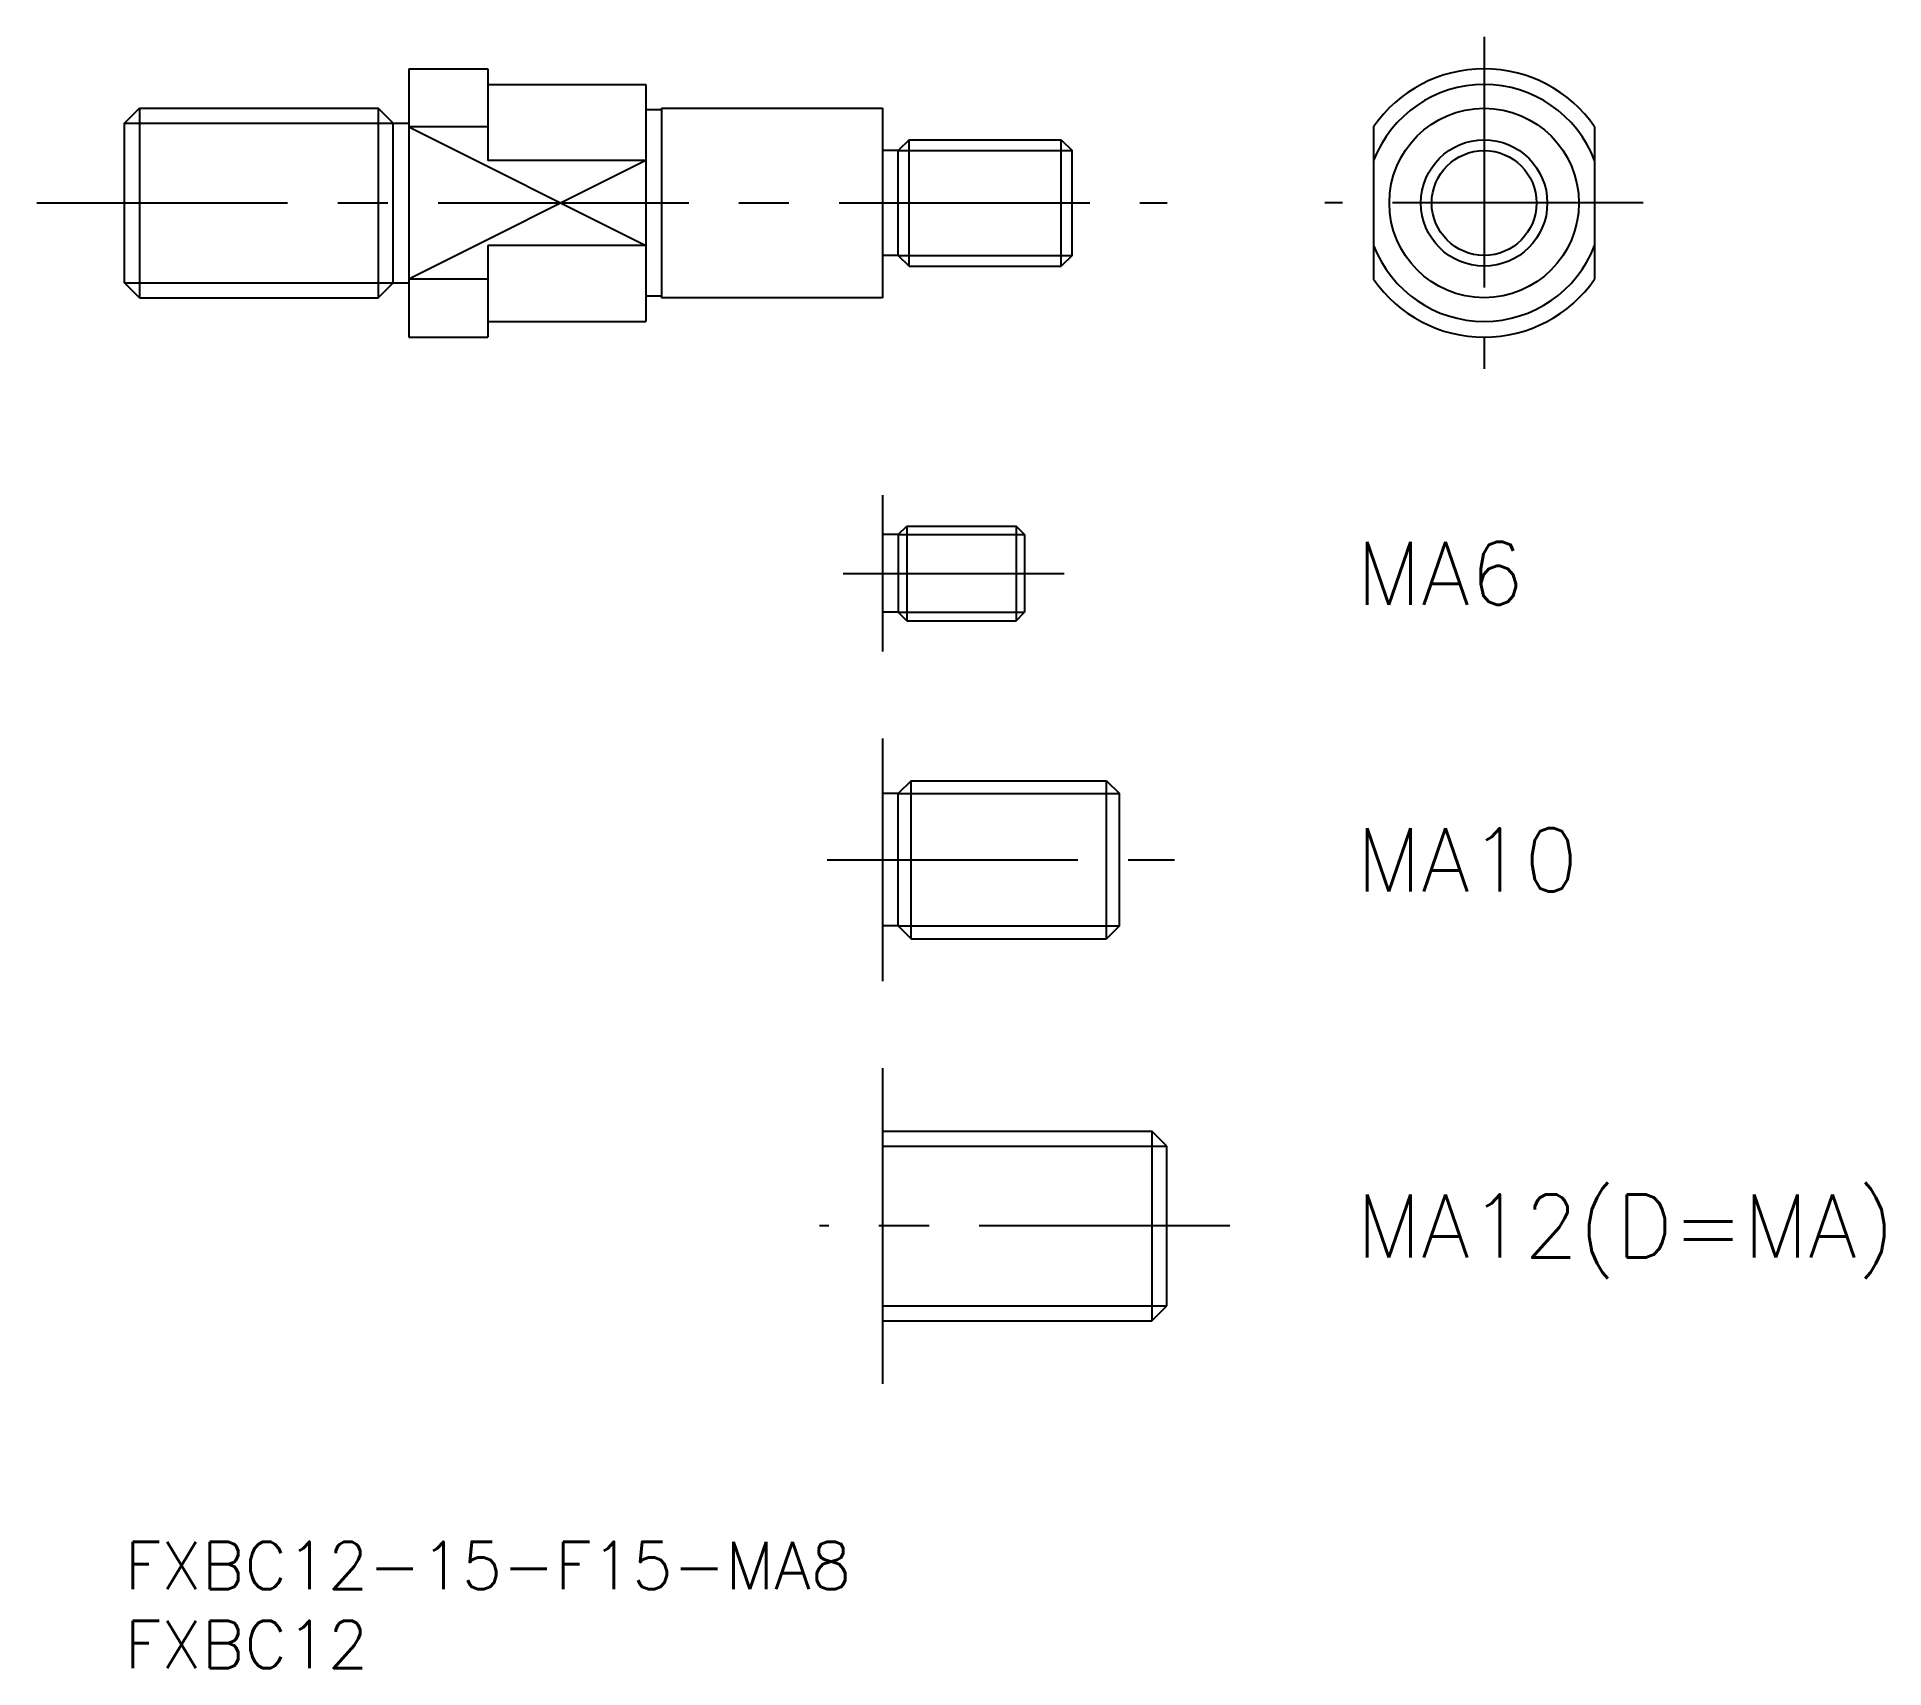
# Model space of a CAD drawing. Extents: x -6 to 111, y -8 to 95.
import ezdxf

# ---------------------------------------------------------------- set-up
doc = ezdxf.new("R2010")
doc.units = 0
doc.header["$LTSCALE"] = 0.5
doc.linetypes.add('CENTER', pattern=[50.8, 31.75, -6.35, 6.35, -6.35])
for name, color, linetype in [('MSM_CENTER', 1, 'CENTER'), ('MSM_CONTINUOUS', 7, 'CONTINUOUS'), ('MSM_NARROW', 5, 'CONTINUOUS'), ('MSM_PART_NUMBER', 7, 'CONTINUOUS')]:
    doc.layers.add(name, color=color, linetype=linetype)
doc.styles.get("Standard").update_dxf_attribs({"font": 'txt.shx', "height": 3, "bigfont": 'bigfont.shx'})

# ---------------------------------------------------------------- blocks, each defined once
blk = doc.blocks.new('*U4')
at = {"layer": 'MSM_PART_NUMBER'}
blk.add_text('FXBC12-15-F15-MA8', height=3, dxfattribs=at).set_placement((0, -3))
blk = doc.blocks.new('*U5')
at = {"layer": 'MSM_PART_NUMBER'}
blk.add_text('FXBC12', height=3, dxfattribs=at).set_placement((0, -8))
blk = doc.blocks.new('*U6')
at = {"layer": 'MSM_PART_NUMBER'}
blk.add_text('MA6', height=4, dxfattribs=at).set_placement((78, 59.3345))
blk = doc.blocks.new('*U7')
at = {"layer": 'MSM_PART_NUMBER'}
blk.add_text('MA10', height=4, dxfattribs=at).set_placement((78, 41.188))
blk = doc.blocks.new('*U8')
at = {"layer": 'MSM_PART_NUMBER'}
blk.add_text('MA12(D=MA)', height=4, dxfattribs=at).set_placement((78, 18))

msp = doc.modelspace()

# ---------------------------------------------------------------- linework, layer by layer
at = {"layer": 'MSM_CENTER'}
for p, q in [((86.1, 95.31), (86.1, 74.28)), ((-5.55, 84.79), (66.02, 84.79)), ((96.18, 84.79), (76.02, 84.79)), ((45.5, 61.33), (59.5, 61.33)), ((44.5, 43.19), (66.5, 43.19)), ((70, 20), (44, 20))]:
    msp.add_line(p, q, dxfattribs=at)
at = {"layer": 'MSM_CONTINUOUS'}
for p, q in [((18, 93.29), (18, 76.29)), ((18, 93.29), (23, 93.29)), ((23, 93.29), (23, 87.49)), ((23, 92.29), (33, 92.29)), ((33, 92.29), (33, 77.29)), ((0, 89.85), (0.95, 90.79)), ((0.95, 90.79), (16.05, 90.79)), ((0.95, 90.79), (0.95, 78.79)), ((17, 89.85), (16.05, 90.79)), ((16.05, 90.79), (16.05, 78.79)), ((34, 90.69), (33, 90.69)), ((34, 90.79), (48, 90.79)), ((34, 90.79), (34, 78.79)), ((48, 90.79), (48, 78.79)), ((0, 79.74), (0, 89.85)), ((17, 79.74), (17, 89.85)), ((17, 89.85), (18, 89.85)), ((23, 89.61), (18, 89.61)), ((79.1, 89.61), (79.1, 79.97)), ((93.1, 89.61), (93.1, 79.97)), ((49, 88.12), (48, 88.12)), ((49.68, 88.79), (49, 88.12)), ((49, 81.47), (49, 88.12)), ((49.68, 88.79), (59.32, 88.79)), ((49.68, 80.79), (49.68, 88.79)), ((59.32, 80.79), (59.32, 88.79)), ((59.32, 88.79), (60, 88.12)), ((60, 81.47), (60, 88.12)), ((33, 87.49), (23, 87.49)), ((33, 82.1), (23, 82.1)), ((23, 82.1), (23, 76.29)), ((49, 81.47), (48, 81.47)), ((49, 81.47), (49.68, 80.79)), ((49.68, 80.79), (59.32, 80.79)), ((60, 81.47), (59.32, 80.79)), ((0.95, 78.79), (0, 79.74)), ((16.05, 78.79), (17, 79.74)), ((17, 79.74), (18, 79.74)), ((23, 79.97), (18, 79.97)), ((0.95, 78.79), (16.05, 78.79)), ((34, 78.89), (33, 78.89)), ((48, 78.79), (34, 78.79)), ((23, 77.29), (33, 77.29)), ((18, 76.29), (23, 76.29)), ((48, 66.29), (48, 56.38)), ((49, 63.79), (48, 63.79)), ((49, 63.79), (49.54, 64.33)), ((49, 63.79), (49, 58.88)), ((49.54, 64.33), (56.46, 64.33)), ((49.54, 64.33), (49.54, 58.33)), ((57, 63.79), (56.46, 64.33)), ((56.46, 64.33), (56.46, 58.33)), ((57, 63.79), (57, 58.88)), ((49, 58.88), (48, 58.88)), ((49.54, 58.33), (49, 58.88)), ((56.46, 58.33), (57, 58.88)), ((49.54, 58.33), (56.46, 58.33)), ((48, 50.88), (48, 35.5)), ((49.81, 48.19), (49, 47.38)), ((49.81, 48.19), (62.19, 48.19)), ((49.81, 38.19), (49.81, 48.19)), ((62.19, 38.19), (62.19, 48.19)), ((62.19, 48.19), (63, 47.38)), ((49, 47.38), (48, 47.38)), ((49, 39), (49, 47.38)), ((63, 39), (63, 47.38)), ((49, 39), (48, 39)), ((49, 39), (49.81, 38.19)), ((63, 39), (62.19, 38.19)), ((49.81, 38.19), (62.19, 38.19)), ((48, 30), (48, 10)), ((48, 26), (65.05, 26)), ((66, 25.05), (65.05, 26)), ((65.05, 26), (65.05, 14)), ((66, 14.95), (66, 25.05)), ((65.05, 14), (66, 14.95)), ((48, 14), (65.05, 14))]:
    msp.add_line(p, q, dxfattribs=at)
for radius in [6, 4]:
    msp.add_circle((86.1, 84.79), radius, dxfattribs=at)
for radius, start, end in [(8.5, 34.5603, 145.4397), (7.5, 21.0395, 158.9605), (7.5, 201.0395, 338.9605), (8.5, 214.5603, 325.4397)]:
    msp.add_arc((86.1, 84.79), radius, start, end, dxfattribs=at)
at = {"layer": 'MSM_NARROW'}
for p, q in [((0, 89.85), (17, 89.85)), ((18, 89.61), (33, 82.1)), ((49, 88.12), (60, 88.12)), ((33, 87.49), (18, 79.97)), ((49, 81.47), (60, 81.47)), ((0, 79.74), (17, 79.74)), ((49, 63.79), (57, 63.79)), ((49, 58.88), (57, 58.88)), ((49, 47.38), (63, 47.38)), ((49, 39), (63, 39)), ((48, 25.05), (66, 25.05)), ((48, 14.95), (66, 14.95))]:
    msp.add_line(p, q, dxfattribs=at)
msp.add_circle((86.1, 84.79), 3.32, dxfattribs=at)

# ---------------------------------------------------------------- block references
at = {"layer": 'MSM_CONTINUOUS'}
for name in ['*U6', '*U7', '*U8', '*U4', '*U5']:
    msp.add_blockref(name, (0, 0), dxfattribs=at)

doc.saveas('drawing.dxf')
